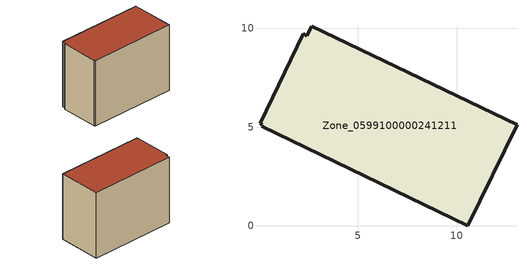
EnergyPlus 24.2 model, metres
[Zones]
Zone_0599100000241211
 floor ground (C_G): 0.04,5.18 2.23,9.72 2.42,9.63 2.65,10.1 13.06,5.11 10.56,0 0.12,5.03 0.17,5.12 z4.69
 wall outside (C_F): 2.65,10.1 2.42,9.63 2.23,9.72 0.04,5.18 0.17,5.12 0.12,5.03 10.56,0 13.06,5.11 2.65,10.1 z4.69:13.59
 roof outside (C_R): 2.23,9.72 0.04,5.18 0.17,5.12 0.12,5.03 10.56,0 13.06,5.11 2.65,10.1 2.42,9.63 z13.59
[BUILDING]
Pand.0599100000241211: North Axis=0; Terrain=City; Loads Convergence Tolerance Value=0.04; Temperature Convergence Tolerance Value=0.4; Solar Distribution=FullExterior; Maximum Number of Warmup Days=25; Minimum Number of Warmup Days=1
[Site:Location]
Rotterdam.The.Hague.AP_ZH_NLD Design_Conditions: Latitude=51.96; Longitude=4.45; Time Zone=1; Elevation=-4.5
[SITE:GROUNDTEMPERATURE:BUILDINGSURFACE]
18, 18, 18, 18, 18, 18, 18, 18, 18, 18, 18, 18
[MATERIAL] Thermal Absorptance=0.9; Solar Absorptance=0.7; Visible Absorptance=0.7
Name | Roughness | Thickness | Conductivity | Density | Specific Heat
G.TC.1992-2005 | MediumSmooth | 0.15 | 0.06 | 540 | 1210
F.TC.1992-2005 | Rough | 0.3 | 0.12 | 1920 | 840
R.TC.1992-2005 | MediumRough | 0.2 | 0.08 | 1500 | 1000
[CONSTRUCTION]
C_G: G.TC.1992-2005
C_F: F.TC.1992-2005
C_R: R.TC.1992-2005
[ZONE]
Zone_0599100000241211: Type=1; Multiplier=1; Ceiling Height=Autocalculate; Volume=Autocalculate; Floor Area=autocalculate; Part of Total Floor Area=Yes
[ZONEINFILTRATION:DESIGNFLOWRATE]
Infil_Zone_0599100000241211: Zone or ZoneList or Space or SpaceList=Zone_0599100000241211; Schedule=AlwaysOn; Design Flow Rate Calculation Method=Flow/Area; Flow Rate per Floor Area=0.0015; Constant Term Coefficient=1; Temperature Term Coefficient=0; Velocity Term Coefficient=0; Velocity Squared Term Coefficient=0
[HVACTEMPLATE:ZONE:IDEALLOADSAIRSYSTEM]
Zone_0599100000241211: Maximum Heating Supply Air Temperature=50; Minimum Cooling Supply Air Temperature=13; Maximum Heating Supply Air Humidity Ratio=0.0156; Minimum Cooling Supply Air Humidity Ratio=0.0077; Heating Limit=NoLimit; Cooling Limit=NoLimit; Dehumidification Control Type=ConstantSensibleHeatRatio; Cooling Sensible Heat Ratio=0.7; Dehumidification Setpoint=60; Humidification Control Type=None; Humidification Setpoint=30; Outdoor Air Method=None; Outdoor Air Flow Rate per Person=0.00944; Outdoor Air Flow Rate per Zone Floor Area=0; Outdoor Air Flow Rate per Zone=0; Demand Controlled Ventilation Type=None; Outdoor Air Economizer Type=NoEconomizer; Heat Recovery Type=None; Sensible Heat Recovery Effectiveness=0.7; Latent Heat Recovery Effectiveness=0.65
[ZONECONTROL:THERMOSTAT]
ThermostatControl_Zone_0599100000241211: Zone or ZoneList=Zone_0599100000241211; Control Type Schedule=DualSetpointControlType; Control 1=Thermostat_Zone_0599100000241211; Temperature Difference Between Cutout And Setpoint=0
[THERMOSTATSETPOINT:DUALSETPOINT]
Thermostat_Zone_0599100000241211: Heating Setpoint Temperature Schedule=HeatingSetpoint_Zone_0599100000241211; Cooling Setpoint Temperature Schedule=CoolingSetpoint_Zone_0599100000241211
[SCHEDULE:COMPACT]
HeatingSetpoint_Zone_0599100000241211: Through: 12/31, For: AllDays, Until: 24:00, 21
CoolingSetpoint_Zone_0599100000241211: Through: 12/31, For: AllDays, Until: 24:00, 24
DualSetpointControlType: Through: 12/31, For: AllDays, Until: 24:00, 4
AlwaysOn: Through: 12/31, For: AllDays, Until: 24:00, 1
